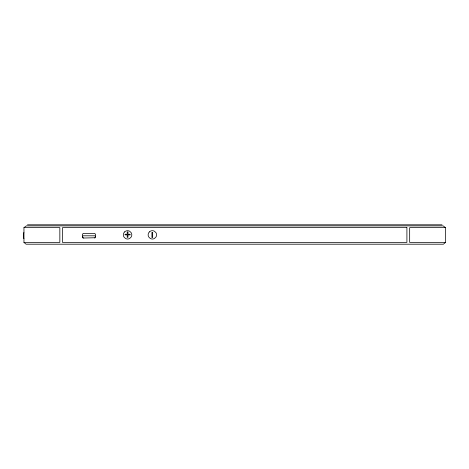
<?xml version="1.0" encoding="UTF-8"?>
<svg xmlns="http://www.w3.org/2000/svg" width="469" height="469" viewBox="0 0 469 469"><rect width="100%" height="100%" fill="white"/><g stroke="black" fill="none" stroke-linecap="round" stroke-linejoin="round"><path stroke-width="0.7" d="M445.55 242.42L443.416 244.197L26.088 244.197L23.954 242.42L23.954 227.641L26.393 225.87L443.111 225.87L445.55 227.641L445.55 242.42L409.666 242.42L409.666 227.641L445.55 227.641M95.131 237.742L83.394 238.035L82.538 237.296A1.249 1.249 0 0 1 82.538 236.464L83.048 235.872A0.815 0.815 0 0 1 83.412 235.796L94.562 235.796A0.815 0.815 0 0 1 94.92 235.878L95.418 236.464M95.025 237.824L94.92 237.883A0.815 0.815 0 0 1 94.562 237.965M27.501 224.803L442.003 224.803M23.954 227.641L59.844 227.641L59.844 242.42L23.954 242.42M23.954 232.841L23.45 232.841L23.45 238.281L23.954 238.281M82.902 237.877L82.485 237.32M95.547 236.88L95.547 234.576A1.325 1.325 0 0 0 95.471 234.131L94.562 233.421L83.394 233.421L82.485 234.131A1.325 1.325 0 0 0 82.409 234.576L82.409 236.88M83.4 237.965A0.815 0.815 0 0 1 83.042 237.883M95.471 236.446A1.325 1.325 0 0 1 95.471 237.32M124.584 231.915L123.916 232.776A4.11 4.11 0 0 0 123.916 236.939L125.463 238.463A4.28 4.28 0 0 0 129.684 238.463L131.232 236.939A4.11 4.11 0 0 0 131.232 232.776L129.684 231.252A4.28 4.28 0 0 0 125.463 231.252L124.584 231.915M149.382 231.915L148.708 232.776A4.11 4.11 0 0 0 148.708 236.939L150.256 238.463A4.28 4.28 0 0 0 154.477 238.463L156.025 236.939A4.11 4.11 0 0 0 156.025 232.776L154.477 231.252A4.28 4.28 0 0 0 150.256 231.252L149.382 231.915M406.91 227.641L62.494 227.641L62.494 242.42L406.91 242.42L406.91 227.641M127.949 231.985L127.205 231.985L127.205 234.254L125.059 234.254L125.059 234.869L127.205 234.869L127.205 237.373L127.949 237.373L127.949 234.869L130.153 234.869L130.153 234.254L127.949 234.254L127.949 231.985M152.671 232.407L151.927 232.407L151.927 237.549L152.671 237.549L152.671 232.407"/></g></svg>
